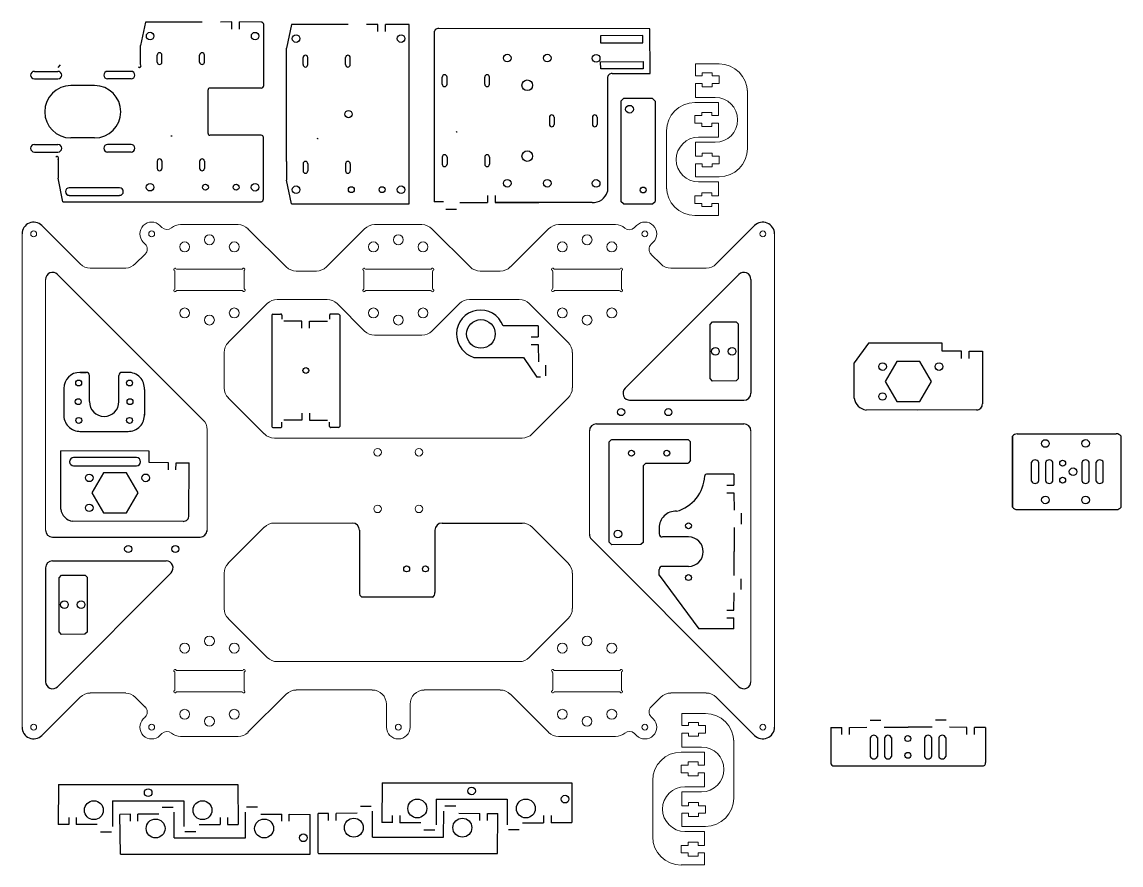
# Paper-space layout 'Layout1' of a CAD drawing. Header units: millimetres. Extents: x 122 to 344, y 30 to 200.
import ezdxf

# ---------------------------------------------------------------- set-up
doc = ezdxf.new("R2010")
doc.units = ezdxf.units.MM
doc.layers.add('SLD-0', color=179, linetype='Continuous')

psp = doc.layouts.get("Layout1")

# ---------------------------------------------------------------- linework, layer by layer
at = {"layer": 'SLD-0'}
for p, q in [((146.5, 200.19), (145.55, 195.42)), ((146.5, 200.19), (145.55, 195.42)), ((158.02, 200.17), (146.5, 200.19)), ((158.02, 200.17), (146.5, 200.19)), ((164, 200.2), (161.71, 200.17)), ((164, 200.2), (161.71, 200.17)), ((164, 198.77), (164, 200.2)), ((164, 198.77), (164, 200.2)), ((165.53, 198.77), (165.53, 200.2)), ((165.53, 198.77), (165.53, 200.2)), ((169.94, 200.19), (165.53, 200.2)), ((169.94, 200.19), (165.53, 200.2)), ((170.44, 187.32), (170.44, 199.7)), ((170.44, 187.32), (170.44, 199.7)), ((176.03, 199.68), (175.07, 194.91)), ((176.03, 199.68), (175.07, 194.91)), ((187.55, 199.67), (176.03, 199.68)), ((187.55, 199.67), (176.03, 199.68)), ((193.52, 199.69), (191.24, 199.67)), ((193.52, 199.69), (191.24, 199.67)), ((193.52, 198.26), (193.52, 199.69)), ((193.52, 198.26), (193.52, 199.69)), ((195.06, 198.26), (195.06, 199.69)), ((195.06, 198.26), (195.06, 199.69)), ((199.89, 199.68), (195.06, 199.69)), ((199.89, 199.68), (195.06, 199.69)), ((199.89, 163.41), (199.89, 199.68)), ((199.89, 163.41), (199.89, 199.68)), ((204.89, 197.88), (204.89, 163.8)), ((248.55, 198.84), (205.84, 198.87)), ((248.63, 189.8), (248.55, 198.84)), ((247.13, 197.44), (238.54, 197.39)), ((238.54, 197.39), (238.55, 195.96)), ((238.55, 195.96), (247.14, 196)), ((247.14, 196), (247.13, 197.44)), ((145.55, 191.6), (145.55, 195.42)), ((145.55, 191.6), (145.55, 195.42)), ((148.89, 192.08), (148.89, 193.51)), ((148.89, 192.08), (148.89, 193.51)), ((149.84, 192.08), (149.84, 193.51)), ((149.84, 192.08), (149.84, 193.51)), ((157.48, 192.08), (157.48, 193.51)), ((157.48, 192.08), (157.48, 193.51)), ((158.44, 192.08), (158.44, 193.51)), ((158.44, 192.08), (158.44, 193.51)), ((175.07, 172), (175.07, 194.91)), ((175.07, 172), (175.07, 194.91)), ((129.29, 191.51), (128.83, 191.02)), ((129.29, 191.51), (128.83, 191.02)), ((178.41, 191.57), (178.41, 193)), ((178.41, 191.57), (178.41, 193)), ((179.37, 191.57), (179.37, 193)), ((179.37, 191.57), (179.37, 193)), ((187.01, 191.57), (187.01, 193)), ((187.01, 191.57), (187.01, 193)), ((187.96, 191.57), (187.96, 193)), ((187.96, 191.57), (187.96, 193)), ((238.58, 192.14), (247.18, 192.18)), ((238.6, 190.71), (238.58, 192.14)), ((247.18, 192.18), (247.19, 190.74)), ((206.56, 187.62), (206.56, 189.05)), ((207.52, 187.62), (207.52, 189.05)), ((215.16, 187.62), (215.16, 189.05)), ((216.11, 187.62), (216.11, 189.05)), ((247.19, 190.74), (238.6, 190.71)), ((239.98, 188.96), (239.98, 180.22)), ((240.93, 189.81), (248.63, 189.8)), ((169.95, 186.84), (159.54, 186.84)), ((169.95, 186.84), (159.54, 186.84)), ((239.98, 187.38), (239.98, 173.06)), ((159.21, 177.64), (159.21, 186.5)), ((159.21, 177.64), (159.21, 186.5)), ((242.69, 184.21), (243.19, 184.71)), ((242.69, 184.21), (243.19, 184.71)), ((249.1, 184.71), (243.19, 184.71)), ((249.1, 184.71), (243.19, 184.71)), ((249.6, 184.21), (249.1, 184.71)), ((249.6, 184.21), (249.1, 184.71)), ((228.22, 180.92), (228.22, 179.49)), ((229.18, 180.92), (229.18, 179.49)), ((236.92, 180.92), (236.92, 179.49)), ((237.87, 180.92), (237.87, 179.49)), ((239.98, 180.22), (239.98, 165.9)), ((169.95, 177.28), (159.54, 177.28)), ((169.95, 177.28), (159.54, 177.28)), ((170.37, 164.42), (170.37, 176.86)), ((170.37, 164.42), (170.37, 176.86)), ((128.84, 172.41), (128.84, 168.59)), ((128.84, 172.41), (128.84, 168.59)), ((148.89, 172.03), (148.89, 170.6)), ((148.89, 172.03), (148.89, 170.6)), ((149.84, 172.03), (149.84, 170.6)), ((149.84, 172.03), (149.84, 170.6)), ((157.48, 172.03), (157.48, 170.6)), ((157.48, 172.03), (157.48, 170.6)), ((158.44, 172.03), (158.44, 170.6)), ((158.44, 172.03), (158.44, 170.6)), ((175.07, 172), (175.07, 168.18)), ((175.07, 172), (175.07, 168.18)), ((178.41, 171.52), (178.41, 170.09)), ((178.41, 171.52), (178.41, 170.09)), ((179.37, 171.52), (179.37, 170.09)), ((179.37, 171.52), (179.37, 170.09)), ((187.01, 171.52), (187.01, 170.09)), ((187.01, 171.52), (187.01, 170.09)), ((187.96, 171.52), (187.96, 170.09)), ((187.96, 171.52), (187.96, 170.09)), ((206.56, 172.87), (206.56, 171.44)), ((207.52, 172.87), (207.52, 171.44)), ((215.16, 172.87), (215.16, 171.44)), ((216.11, 172.87), (216.11, 171.44)), ((129.8, 163.82), (128.84, 168.59)), ((129.8, 163.82), (128.84, 168.59)), ((176.03, 163.41), (175.07, 168.18)), ((176.03, 163.41), (175.07, 168.18)), ((215.72, 165.13), (215.72, 163.72)), ((217.26, 165.13), (217.26, 163.72)), ((176.03, 163.41), (199.89, 163.41)), ((176.03, 163.41), (199.89, 163.41)), ((210.12, 163.69), (215.72, 163.72)), ((236.85, 163.7), (217.26, 163.72)), ((217.26, 163.72), (226.1, 163.72)), ((243.18, 163.45), (242.69, 163.9)), ((243.18, 163.45), (242.69, 163.9)), ((243.21, 163.44), (249.11, 163.45)), ((243.21, 163.44), (249.11, 163.45)), ((249.11, 163.45), (249.6, 163.9)), ((249.11, 163.45), (249.6, 163.9)), ((209.46, 162.26), (207.27, 162.26)), ((172.07, 140.9), (172.07, 118.42)), ((172.07, 140.9), (172.07, 118.42)), ((172.31, 141.14), (173.86, 141.14)), ((172.31, 141.14), (173.86, 141.14)), ((174.1, 140.9), (174.1, 140.09)), ((174.1, 140.9), (174.1, 140.09)), ((183.78, 140.9), (183.78, 140.09)), ((183.78, 140.9), (183.78, 140.09)), ((185.57, 141.14), (184.02, 141.14)), ((185.57, 141.14), (184.02, 141.14)), ((185.81, 140.9), (185.81, 118.42)), ((185.81, 140.9), (185.81, 118.42)), ((178.17, 139.67), (174.51, 139.68)), ((178.17, 139.67), (174.51, 139.68)), ((178.17, 138.26), (178.17, 139.67)), ((178.17, 138.26), (178.17, 139.67)), ((179.71, 139.67), (183.37, 139.68)), ((179.71, 139.67), (183.37, 139.68)), ((179.71, 138.26), (179.71, 139.67)), ((179.71, 138.26), (179.71, 139.67)), ((225.96, 138.73), (218.87, 138.74)), ((225.96, 138.73), (225.97, 136.51)), ((260.72, 139.04), (261.23, 139.55)), ((260.72, 139.04), (261.23, 139.55)), ((260.72, 128.07), (260.72, 139.04)), ((260.72, 128.07), (260.72, 139.04)), ((261.23, 139.55), (266.02, 139.53)), ((261.23, 139.55), (266.02, 139.53)), ((266.02, 139.53), (266.48, 139.07)), ((266.02, 139.53), (266.48, 139.07)), ((266.48, 128.11), (266.48, 139.07)), ((266.48, 128.11), (266.48, 139.07)), ((224.56, 136.51), (225.97, 136.51)), ((224.56, 134.98), (225.97, 134.98)), ((225.97, 134.98), (226.01, 131.45)), ((292.75, 135.24), (289.87, 131.3)), ((307.68, 135.25), (292.75, 135.24)), ((307.68, 135.25), (296.69, 135.24)), ((307.68, 133.61), (307.68, 135.25)), ((307.68, 133.61), (307.68, 135.25)), ((311.6, 133.61), (307.68, 133.61)), ((311.6, 133.61), (307.68, 133.61)), ((311.6, 132.18), (311.6, 133.61)), ((311.6, 132.18), (311.6, 133.61)), ((313.13, 132.18), (313.13, 133.61)), ((313.13, 132.18), (313.13, 133.61)), ((313.13, 133.61), (315.81, 133.61)), ((313.13, 133.61), (315.81, 133.61)), ((315.81, 133.61), (315.8, 122.97)), ((315.81, 133.61), (315.8, 122.97)), ((212.06, 132.76), (212.95, 132.35)), ((212.95, 132.35), (222.97, 132.35)), ((222.97, 132.35), (225.69, 128.38)), ((289.87, 124.14), (289.87, 131.3)), ((289.87, 124.14), (289.87, 131.3)), ((134.56, 129.34), (133.27, 129.34)), ((227.44, 130.8), (227.44, 128.61)), ((226.42, 128.37), (225.69, 128.38)), ((261.22, 127.57), (260.72, 128.07)), ((261.22, 127.57), (260.72, 128.07)), ((265.97, 127.61), (261.22, 127.57)), ((265.97, 127.61), (261.22, 127.57)), ((266.48, 128.11), (265.97, 127.61)), ((266.48, 128.11), (265.97, 127.61)), ((130, 126.07), (130, 120.69)), ((146.33, 125.87), (146.33, 120.69)), ((178.17, 121.07), (178.17, 119.66)), ((178.17, 121.07), (178.17, 119.66)), ((179.71, 121.07), (179.71, 119.66)), ((179.71, 121.07), (179.71, 119.66)), ((314.61, 121.76), (292.27, 121.73)), ((314.61, 121.76), (302.7, 121.73)), ((172.31, 118.18), (173.86, 118.18)), ((172.31, 118.18), (173.86, 118.18)), ((174.1, 118.42), (174.1, 119.24)), ((174.1, 118.42), (174.1, 119.24)), ((178.17, 119.66), (174.51, 119.65)), ((178.17, 119.66), (174.51, 119.65)), ((179.71, 119.66), (183.37, 119.65)), ((179.71, 119.66), (183.37, 119.65)), ((183.78, 118.42), (183.78, 119.24)), ((183.78, 118.42), (183.78, 119.24)), ((185.57, 118.18), (184.02, 118.18)), ((185.57, 118.18), (184.02, 118.18)), ((133.28, 117.41), (143.05, 117.41)), ((240.8, 115.76), (240.31, 115.3)), ((240.8, 115.76), (240.31, 115.3)), ((240.83, 115.77), (256.27, 115.78)), ((240.83, 115.77), (246.73, 115.76)), ((256.27, 115.78), (256.77, 115.32)), ((321.89, 102.1), (321.89, 116.42)), ((321.89, 116.42), (321.89, 102.1)), ((322.84, 116.89), (342.89, 116.89)), ((327.62, 116.89), (337.64, 116.89)), ((343.84, 116.42), (343.84, 102.1)), ((129.41, 101.65), (129.43, 113.45)), ((147.25, 113.44), (129.43, 113.45)), ((147.24, 111.1), (147.25, 113.44)), ((129.41, 101.65), (129.43, 112.74)), ((147.24, 111.1), (147.25, 112.73)), ((256.77, 111.51), (256.27, 111.01)), ((325.75, 107.35), (325.75, 111.17)), ((325.75, 107.35), (325.75, 111.17)), ((327.19, 107.35), (327.19, 111.17)), ((327.19, 107.35), (327.19, 111.17)), ((328.62, 107.35), (328.62, 111.17)), ((328.62, 107.35), (328.62, 111.17)), ((330.05, 107.35), (330.05, 111.17)), ((330.05, 107.35), (330.05, 111.17)), ((335.97, 107.35), (335.97, 111.17)), ((335.97, 107.35), (335.97, 111.17)), ((337.4, 107.35), (337.4, 111.17)), ((337.4, 107.35), (337.4, 111.17)), ((338.83, 107.35), (338.83, 111.17)), ((338.83, 107.35), (338.83, 111.17)), ((340.26, 107.35), (340.26, 111.17)), ((340.26, 107.35), (340.26, 111.17)), ((151.16, 111.08), (147.24, 111.1)), ((151.16, 111.08), (147.24, 111.1)), ((151.15, 109.65), (151.16, 111.08)), ((151.15, 109.65), (151.16, 111.08)), ((152.69, 109.64), (152.7, 111.07)), ((152.69, 109.64), (152.7, 111.07)), ((152.7, 111.07), (155.37, 111.07)), ((152.7, 111.07), (155.37, 111.07)), ((155.32, 100.43), (155.37, 111.07)), ((155.32, 100.43), (155.37, 111.07)), ((247.72, 110.99), (247.23, 110.53)), ((265.53, 108.77), (260.17, 108.79)), ((265.53, 108.77), (265.54, 106.55)), ((264.13, 106.55), (265.54, 106.55)), ((264.13, 105.01), (265.54, 105.01)), ((265.54, 105.01), (265.57, 101.49)), ((267, 100.84), (267, 98.65)), ((322.84, 101.62), (342.89, 101.62)), ((327.62, 101.62), (337.64, 101.62)), ((154.13, 99.21), (131.8, 99.24)), ((154.13, 99.21), (131.8, 99.24)), ((265.57, 97.99), (265.57, 93.12)), ((189.8, 97.44), (189.8, 84.82)), ((205.07, 97.44), (205.07, 84.82)), ((240.34, 94.99), (240.84, 94.49)), ((240.34, 94.99), (240.84, 94.49)), ((246.75, 94.5), (240.84, 94.49)), ((246.75, 94.5), (240.84, 94.49)), ((247.25, 95), (246.75, 94.5)), ((247.25, 95), (246.75, 94.5)), ((265.57, 88.27), (265.57, 93.14)), ((129.04, 87.81), (129.56, 88.33)), ((129.04, 87.81), (129.56, 88.33)), ((129.04, 76.85), (129.04, 87.81)), ((129.04, 76.85), (129.04, 87.81)), ((129.56, 88.33), (134.34, 88.31)), ((129.56, 88.33), (134.34, 88.31)), ((134.34, 88.31), (134.8, 87.85)), ((134.34, 88.31), (134.8, 87.85)), ((134.8, 76.89), (134.8, 87.85)), ((134.8, 76.89), (134.8, 87.85)), ((267, 85.43), (267, 87.62)), ((265.54, 81.25), (265.57, 84.78)), ((204.6, 83.87), (190.28, 83.87)), ((264.13, 81.25), (265.54, 81.25)), ((264.13, 79.72), (265.54, 79.72)), ((265.53, 77.5), (265.54, 79.72)), ((129.54, 76.34), (129.04, 76.85)), ((129.54, 76.34), (129.04, 76.85)), ((134.29, 76.39), (129.54, 76.34)), ((134.29, 76.39), (129.54, 76.34)), ((134.8, 76.89), (134.29, 76.39)), ((134.8, 76.89), (134.29, 76.39)), ((265.53, 77.5), (258.43, 77.49)), ((293.09, 59.02), (295.28, 59.02)), ((293.09, 59.02), (295.28, 59.02)), ((308.5, 59.02), (306.31, 59.02)), ((308.5, 59.02), (306.31, 59.02)), ((285.16, 57.54), (285.15, 50.45)), ((285.16, 57.54), (285.15, 50.45)), ((285.16, 57.54), (287.38, 57.55)), ((285.16, 57.54), (287.38, 57.55)), ((287.38, 56.14), (287.38, 57.55)), ((287.38, 56.14), (287.38, 57.55)), ((288.91, 57.55), (292.44, 57.59)), ((288.91, 57.55), (292.44, 57.59)), ((288.91, 56.14), (288.91, 57.55)), ((288.91, 56.14), (288.91, 57.55)), ((295.93, 57.59), (300.8, 57.59)), ((295.93, 57.59), (300.8, 57.59)), ((305.65, 57.59), (300.78, 57.59)), ((305.65, 57.59), (300.78, 57.59)), ((312.68, 57.55), (309.15, 57.59)), ((312.68, 57.55), (309.15, 57.59)), ((312.68, 56.14), (312.68, 57.55)), ((312.68, 56.14), (312.68, 57.55)), ((316.43, 57.54), (314.21, 57.55)), ((316.43, 57.54), (314.21, 57.55)), ((314.21, 56.14), (314.21, 57.55)), ((314.21, 56.14), (314.21, 57.55)), ((316.43, 57.54), (316.44, 50.45)), ((316.43, 57.54), (316.44, 50.45)), ((293.13, 55.47), (293.13, 51.65)), ((293.13, 55.47), (293.13, 51.65)), ((294.56, 55.47), (294.56, 51.65)), ((294.56, 55.47), (294.56, 51.65)), ((295.99, 55.47), (295.99, 51.65)), ((295.99, 55.47), (295.99, 51.65)), ((297.42, 55.47), (297.42, 51.65)), ((297.42, 55.47), (297.42, 51.65)), ((304.1, 55.47), (304.1, 51.65)), ((304.1, 55.47), (304.1, 51.65)), ((305.54, 55.47), (305.54, 51.65)), ((305.54, 55.47), (305.54, 51.65)), ((306.97, 55.47), (306.97, 51.65)), ((306.97, 55.47), (306.97, 51.65)), ((308.4, 55.47), (308.4, 51.65)), ((308.4, 55.47), (308.4, 51.65)), ((285.83, 49.76), (315.76, 49.76)), ((285.83, 49.76), (315.76, 49.76)), ((128.9, 45.94), (128.89, 37.94)), ((128.9, 45.94), (128.89, 37.94)), ((128.96, 46), (165.18, 46)), ((128.96, 46), (165.18, 46)), ((165.18, 46), (165.25, 37.94)), ((165.18, 46), (165.25, 37.94)), ((194.39, 46.36), (194.31, 38.3)), ((194.39, 46.36), (194.31, 38.3)), ((194.39, 46.36), (232.78, 46.35)), ((194.39, 46.36), (232.78, 46.35)), ((232.78, 46.35), (232.78, 38.3)), ((232.78, 46.35), (232.78, 38.3)), ((139.88, 42.69), (139.87, 37.48)), ((139.88, 42.69), (139.87, 37.48)), ((139.88, 42.69), (154.26, 42.69)), ((139.88, 42.69), (154.26, 42.69)), ((154.26, 42.69), (154.27, 37.48)), ((154.26, 42.69), (154.27, 37.48)), ((205.3, 43.04), (205.29, 37.84)), ((205.3, 43.04), (205.29, 37.84)), ((205.3, 43.04), (219.68, 43.04)), ((205.3, 43.04), (219.68, 43.04)), ((219.68, 43.04), (219.7, 37.84)), ((219.68, 43.04), (219.7, 37.84)), ((149.91, 41.44), (152.1, 41.44)), ((149.91, 41.44), (152.1, 41.44)), ((152.35, 35.22), (152.34, 40.43)), ((152.35, 35.22), (152.34, 40.43)), ((166.74, 35.22), (166.75, 40.43)), ((166.74, 35.22), (166.75, 40.43)), ((169.18, 41.44), (166.99, 41.44)), ((169.18, 41.44), (166.99, 41.44)), ((183.57, 40.13), (181.46, 40.13)), ((183.57, 40.13), (181.46, 40.13)), ((181.47, 32.13), (181.46, 40.13)), ((181.47, 32.13), (181.46, 40.13)), ((183.57, 38.72), (183.57, 40.15)), ((183.57, 38.72), (183.57, 40.15)), ((189.35, 40.18), (185.1, 40.15)), ((189.35, 40.18), (185.1, 40.15)), ((185.1, 38.72), (185.1, 40.15)), ((185.1, 38.72), (185.1, 40.15)), ((190, 41.61), (192.19, 41.61)), ((190, 41.61), (192.19, 41.61)), ((192.45, 35.38), (192.44, 40.59)), ((192.45, 35.38), (192.44, 40.59)), ((206.83, 35.38), (206.84, 40.59)), ((206.83, 35.38), (206.84, 40.59)), ((209.27, 41.61), (207.08, 41.61)), ((209.27, 41.61), (207.08, 41.61)), ((209.93, 40.18), (214.18, 40.15)), ((209.93, 40.18), (214.18, 40.15)), ((214.18, 38.72), (214.18, 40.15)), ((214.18, 38.72), (214.18, 40.15)), ((215.71, 38.72), (215.71, 40.15)), ((215.71, 38.72), (215.71, 40.15)), ((215.71, 40.13), (217.82, 40.13)), ((215.71, 40.13), (217.82, 40.13)), ((217.75, 32.07), (217.82, 40.13)), ((217.75, 32.07), (217.82, 40.13)), ((131, 37.94), (128.89, 37.94)), ((131, 37.94), (128.89, 37.94)), ((131, 39.35), (131, 37.92)), ((131, 39.35), (131, 37.92)), ((132.53, 39.35), (132.53, 37.92)), ((132.53, 39.35), (132.53, 37.92)), ((136.78, 37.89), (132.53, 37.92)), ((136.78, 37.89), (132.53, 37.92)), ((143.47, 39.97), (141.36, 39.96)), ((143.47, 39.97), (141.36, 39.96)), ((141.44, 31.91), (141.36, 39.96)), ((141.44, 31.91), (141.36, 39.96)), ((143.47, 38.56), (143.47, 39.99)), ((143.47, 38.56), (143.47, 39.99)), ((149.26, 40.01), (145.01, 39.99)), ((149.26, 40.01), (145.01, 39.99)), ((145.01, 38.56), (145.01, 39.99)), ((145.01, 38.56), (145.01, 39.99)), ((157.36, 37.89), (161.61, 37.92)), ((157.36, 37.89), (161.61, 37.92)), ((161.61, 39.35), (161.61, 37.92)), ((161.61, 39.35), (161.61, 37.92)), ((163.14, 39.35), (163.14, 37.92)), ((163.14, 39.35), (163.14, 37.92)), ((163.14, 37.94), (165.25, 37.94)), ((163.14, 37.94), (165.25, 37.94)), ((169.83, 40.01), (174.08, 39.99)), ((169.83, 40.01), (174.08, 39.99)), ((174.08, 38.56), (174.08, 39.99)), ((174.08, 38.56), (174.08, 39.99)), ((175.62, 38.56), (175.62, 39.99)), ((175.62, 38.56), (175.62, 39.99)), ((175.62, 39.97), (179.84, 39.96)), ((175.62, 39.97), (179.84, 39.96)), ((179.83, 31.91), (179.84, 39.96)), ((179.83, 31.91), (179.84, 39.96)), ((196.42, 38.29), (194.31, 38.3)), ((196.42, 38.29), (194.31, 38.3)), ((196.42, 39.71), (196.42, 38.27)), ((196.42, 39.71), (196.42, 38.27)), ((197.96, 39.71), (197.96, 38.27)), ((197.96, 39.71), (197.96, 38.27)), ((202.21, 38.25), (197.96, 38.27)), ((202.21, 38.25), (197.96, 38.27)), ((222.78, 38.25), (227.03, 38.27)), ((222.78, 38.25), (227.03, 38.27)), ((227.03, 39.71), (227.03, 38.27)), ((227.03, 39.71), (227.03, 38.27)), ((228.57, 39.71), (228.57, 38.27)), ((228.57, 39.71), (228.57, 38.27)), ((228.57, 38.29), (232.78, 38.3)), ((228.57, 38.29), (232.78, 38.3)), ((137.43, 36.46), (139.62, 36.46)), ((137.43, 36.46), (139.62, 36.46)), ((156.7, 36.46), (154.51, 36.46)), ((156.7, 36.46), (154.51, 36.46)), ((202.86, 36.82), (205.05, 36.82)), ((202.86, 36.82), (205.05, 36.82)), ((222.13, 36.82), (219.94, 36.82)), ((222.13, 36.82), (219.94, 36.82)), ((152.35, 35.22), (166.74, 35.22)), ((152.35, 35.22), (166.74, 35.22)), ((192.45, 35.38), (206.83, 35.38)), ((192.45, 35.38), (206.83, 35.38)), ((141.44, 31.91), (179.83, 31.91)), ((141.44, 31.91), (179.83, 31.91)), ((181.53, 32.07), (217.75, 32.07)), ((181.53, 32.07), (217.75, 32.07))]:
    psp.add_line(p, q, dxfattribs=at)
at = {"layer": 'SLD-0', "color": 179, "linetype": 'Continuous', "lineweight": 15}
for p, q in [((257.78, 191.72), (257.78, 189.28)), ((262.55, 191.72), (257.78, 191.72)), ((257.78, 189.28), (259.11, 189.28)), ((259.11, 189.93), (261.12, 189.93)), ((259.11, 189.28), (259.11, 189.93)), ((261.12, 189.93), (261.12, 189.28)), ((261.12, 189.28), (262.55, 189.28)), ((262.55, 189.28), (262.55, 187.76)), ((259.11, 187.76), (257.78, 187.76)), ((257.78, 187.76), (257.78, 184.94)), ((259.11, 187.11), (259.11, 187.76)), ((261.12, 187.11), (259.11, 187.11)), ((261.12, 187.76), (261.12, 187.11)), ((262.55, 187.76), (261.12, 187.76)), ((257.78, 184.94), (261.77, 184.94)), ((268.28, 174.61), (268.28, 186.33)), ((262.4, 183.9), (257.63, 183.9)), ((262.4, 181.26), (262.4, 183.9)), ((257.63, 181.26), (259.06, 181.26)), ((257.63, 179.74), (257.63, 181.26)), ((259.06, 181.91), (261.06, 181.91)), ((259.06, 181.26), (259.06, 181.91)), ((261.06, 181.91), (261.06, 181.26)), ((261.06, 181.26), (262.4, 181.26)), ((251.9, 178.18), (251.9, 166.46)), ((259.06, 179.74), (257.63, 179.74)), ((259.06, 179.09), (259.06, 179.74)), ((261.06, 179.09), (259.06, 179.09)), ((261.06, 179.74), (261.06, 179.09)), ((262.4, 179.74), (261.06, 179.74)), ((262.4, 176.92), (262.4, 179.74)), ((257.78, 175.87), (257.78, 173.05)), ((261.77, 175.87), (257.78, 175.87)), ((258.4, 176.92), (262.4, 176.92)), ((259.11, 173.7), (261.12, 173.7)), ((259.11, 173.05), (259.11, 173.7)), ((261.12, 173.7), (261.12, 173.05)), ((257.78, 173.05), (259.11, 173.05)), ((257.78, 171.53), (257.78, 168.89)), ((259.11, 171.53), (257.78, 171.53)), ((259.11, 170.88), (259.11, 171.53)), ((261.12, 173.05), (262.55, 173.05)), ((262.55, 171.53), (261.12, 171.53)), ((261.12, 171.53), (261.12, 170.88)), ((262.55, 173.05), (262.55, 171.53)), ((261.12, 170.88), (259.11, 170.88)), ((257.78, 168.89), (262.55, 168.89)), ((262.4, 167.85), (258.4, 167.85)), ((262.4, 165.03), (262.4, 167.85)), ((257.63, 165.03), (259.06, 165.03)), ((257.63, 163.51), (257.63, 165.03)), ((259.06, 165.68), (261.06, 165.68)), ((259.06, 165.03), (259.06, 165.68)), ((261.06, 165.68), (261.06, 165.03)), ((261.06, 165.03), (262.4, 165.03)), ((259.06, 163.51), (257.63, 163.51)), ((259.06, 162.86), (259.06, 163.51)), ((261.06, 162.86), (259.06, 162.86)), ((261.06, 163.51), (261.06, 162.86)), ((262.4, 163.51), (261.06, 163.51)), ((262.4, 161.07), (262.4, 163.51)), ((257.63, 161.07), (262.4, 161.07)), ((125.58, 159.02), (133.33, 151.26)), ((149.85, 158.65), (149.46, 159.03)), ((165.24, 159.22), (153.6, 159.22)), ((174.98, 150.66), (167.26, 158.38)), ((190.85, 158.38), (183.13, 150.66)), ((192.88, 159.22), (202.44, 159.22)), ((204.46, 158.38), (212.18, 150.66)), ((220.33, 150.66), (228.05, 158.38)), ((230.07, 159.22), (241.61, 159.22)), ((245.85, 159.03), (245.42, 158.61)), ((269.73, 159.02), (261.98, 151.26)), ((121.55, 57.59), (121.55, 157.35)), ((146.09, 155.66), (146.46, 155.29)), ((248.8, 155.24), (249.22, 155.66)), ((273.76, 57.59), (273.76, 157.35)), ((146.46, 153.26), (144.46, 151.26)), ((248.8, 153.21), (250.75, 151.26)), ((158.15, 119.76), (128.76, 149.15)), ((142.53, 150.43), (135.36, 150.43)), ((152.48, 146.3), (152.48, 149.77)), ((152.89, 150.19), (165.95, 150.19)), ((166.46, 149.85), (166.46, 146.34)), ((177.01, 149.82), (181.1, 149.82)), ((190.71, 149.77), (190.71, 146.3)), ((204.19, 150.19), (191.12, 150.19)), ((204.6, 146.3), (204.6, 149.77)), ((214.21, 149.82), (218.3, 149.82)), ((228.9, 149.77), (228.9, 146.34)), ((242.37, 150.19), (229.31, 150.19)), ((242.79, 146.3), (242.79, 149.77)), ((266.55, 149.15), (243.54, 126.14)), ((252.78, 150.43), (259.95, 150.43)), ((126.32, 97.44), (126.32, 148.14)), ((166.07, 145.89), (152.89, 145.89)), ((191.12, 145.89), (204.19, 145.89)), ((229.29, 145.89), (242.37, 145.89)), ((171.15, 143.26), (163.28, 135.39)), ((173.18, 144.1), (183.26, 144.1)), ((190.85, 137.7), (185.29, 143.26)), ((204.46, 137.7), (210.02, 143.26)), ((212.05, 144.1), (222.13, 144.1)), ((224.16, 143.26), (232.03, 135.39)), ((192.88, 136.86), (202.44, 136.86)), ((162.44, 133.36), (162.44, 126.2)), ((232.87, 133.36), (232.87, 126.2)), ((170.56, 116.9), (163.28, 124.18)), ((224.75, 116.9), (232.03, 124.18)), ((158.99, 117.74), (158.99, 97.17)), ((172.59, 116.06), (222.72, 116.06)), ((236.32, 117.49), (236.32, 96.32)), ((268.99, 66.79), (268.99, 117.49)), ((170.56, 98.04), (163.28, 90.75)), ((172.59, 98.87), (188.37, 98.87)), ((224.75, 98.04), (232.03, 90.75)), ((266.55, 65.78), (236.74, 95.59)), ((128.76, 65.78), (151.7, 88.79)), ((162.44, 81.57), (162.44, 88.73)), ((232.87, 81.57), (232.87, 88.73)), ((171.15, 71.68), (163.28, 79.54)), ((224.16, 71.68), (232.03, 79.54)), ((166.07, 69.04), (152.89, 69.04)), ((173.18, 70.84), (222.13, 70.84)), ((229.29, 69.04), (242.37, 69.04)), ((152.48, 68.63), (152.48, 65.16)), ((166.46, 65.09), (166.46, 68.59)), ((228.9, 65.16), (228.9, 68.59)), ((242.79, 68.63), (242.79, 65.16)), ((142.53, 64.51), (135.36, 64.51)), ((152.89, 64.75), (165.95, 64.75)), ((177.01, 65.11), (192.4, 65.11)), ((202.91, 65.11), (218.3, 65.11)), ((242.37, 64.75), (229.31, 64.75)), ((252.78, 64.51), (259.95, 64.51)), ((125.58, 55.91), (133.33, 63.67)), ((146.46, 61.67), (144.46, 63.67)), ((174.98, 64.27), (167.26, 56.55)), ((195.27, 57.59), (195.27, 62.24)), ((200.04, 57.59), (200.04, 62.24)), ((220.33, 64.27), (228.05, 56.55)), ((248.8, 61.72), (250.75, 63.67)), ((269.73, 55.91), (261.98, 63.67)), ((255.01, 60.36), (255.01, 57.93)), ((259.79, 60.36), (255.01, 60.36)), ((146.46, 59.64), (146.09, 59.27)), ((249.22, 59.27), (248.8, 59.69)), ((255.01, 57.93), (256.35, 57.93)), ((256.35, 58.57), (258.36, 58.57)), ((256.35, 57.93), (256.35, 58.57)), ((258.36, 58.57), (258.36, 57.92)), ((258.36, 57.92), (259.79, 57.93)), ((259.79, 57.93), (259.79, 56.4)), ((149.46, 55.9), (149.85, 56.28)), ((165.24, 55.71), (153.6, 55.71)), ((230.07, 55.71), (241.61, 55.71)), ((245.42, 56.33), (245.85, 55.9)), ((256.35, 56.4), (255.01, 56.4)), ((255.01, 56.4), (255.01, 53.58)), ((256.35, 55.75), (256.35, 56.4)), ((258.36, 55.75), (256.35, 55.75)), ((258.36, 56.4), (258.36, 55.75)), ((259.79, 56.4), (258.36, 56.4)), ((255.01, 53.58), (259.01, 53.58)), ((265.52, 43.26), (265.52, 54.97)), ((259.63, 52.55), (254.86, 52.55)), ((259.63, 49.9), (259.63, 52.55)), ((254.86, 49.9), (256.29, 49.9)), ((254.86, 48.38), (254.86, 49.9)), ((256.29, 50.55), (258.3, 50.55)), ((256.29, 49.9), (256.29, 50.55)), ((258.3, 50.55), (258.3, 49.9)), ((258.3, 49.9), (259.63, 49.9)), ((249.13, 46.82), (249.13, 35.11)), ((256.29, 48.38), (254.86, 48.38)), ((256.29, 47.73), (256.29, 48.38)), ((258.3, 47.73), (256.29, 47.73)), ((258.3, 48.38), (258.3, 47.73)), ((259.63, 48.38), (258.3, 48.38)), ((259.63, 45.56), (259.63, 48.38)), ((255.01, 44.51), (255.01, 41.7)), ((259.01, 44.51), (255.01, 44.51)), ((255.64, 45.56), (259.63, 45.56)), ((256.35, 42.34), (258.36, 42.34)), ((256.35, 41.7), (256.35, 42.34)), ((258.36, 42.34), (258.36, 41.7)), ((255.01, 41.7), (256.35, 41.7)), ((255.01, 40.17), (255.01, 37.53)), ((256.35, 40.17), (255.01, 40.17)), ((256.35, 39.52), (256.35, 40.17)), ((258.36, 41.7), (259.79, 41.7)), ((259.79, 40.17), (258.36, 40.17)), ((258.36, 40.17), (258.36, 39.52)), ((259.79, 41.7), (259.79, 40.17)), ((258.36, 39.52), (256.35, 39.52)), ((255.01, 37.53), (259.79, 37.53)), ((259.63, 36.49), (255.64, 36.49)), ((259.63, 33.68), (259.63, 36.49)), ((254.86, 33.68), (256.29, 33.68)), ((254.86, 32.15), (254.86, 33.68)), ((256.29, 34.32), (258.3, 34.32)), ((256.29, 33.68), (256.29, 34.32)), ((258.3, 34.32), (258.3, 33.68)), ((258.3, 33.68), (259.63, 33.68)), ((256.29, 32.16), (254.86, 32.15)), ((256.29, 31.5), (256.29, 32.16)), ((258.3, 31.5), (256.29, 31.5)), ((258.3, 32.15), (258.3, 31.5)), ((259.63, 32.15), (258.3, 32.15)), ((259.63, 29.72), (259.63, 32.15)), ((254.86, 29.72), (259.63, 29.72))]:
    psp.add_line(p, q, dxfattribs=at)
at = {"layer": 'SLD-0', "linetype": 'Continuous'}
for p, q in [((124.05, 190.21), (128.82, 190.21)), ((124.05, 190.21), (128.82, 190.21)), ((143.62, 190.21), (138.85, 190.21)), ((143.62, 190.21), (138.85, 190.21)), ((124.05, 188.69), (128.82, 188.69)), ((124.05, 188.69), (128.82, 188.69)), ((136.22, 187.35), (131.45, 187.35)), ((136.22, 187.35), (131.45, 187.35)), ((143.62, 188.69), (138.85, 188.69)), ((143.62, 188.69), (138.85, 188.69)), ((242.69, 184.21), (242.69, 163.9)), ((242.69, 184.21), (242.69, 163.9)), ((249.6, 184.21), (249.6, 163.9)), ((249.6, 184.21), (249.6, 163.9)), ((136.22, 176.75), (131.45, 176.75)), ((136.22, 176.75), (131.45, 176.75)), ((124.05, 175.42), (128.82, 175.42)), ((124.05, 175.42), (128.82, 175.42)), ((124.05, 173.89), (128.82, 173.89)), ((124.05, 173.89), (128.82, 173.89)), ((143.62, 175.42), (138.85, 175.42)), ((143.62, 175.42), (138.85, 175.42)), ((143.62, 173.89), (138.85, 173.89)), ((143.62, 173.89), (138.85, 173.89)), ((141.28, 166.67), (131.12, 166.67)), ((141.28, 166.67), (131.12, 166.67)), ((131.12, 165.14), (141.28, 165.14)), ((131.12, 165.14), (141.28, 165.14)), ((129.8, 163.82), (169.9, 163.82)), ((129.8, 163.82), (169.9, 163.82)), ((206.82, 163.81), (204.89, 163.8)), ((133.37, 129.34), (134.56, 129.34)), ((142.96, 129.34), (141.76, 129.34)), ((135.18, 123.42), (135.18, 128.71)), ((141.15, 123.42), (141.15, 128.71)), ((240.34, 94.99), (240.31, 115.3)), ((240.34, 94.99), (240.31, 115.3)), ((256.77, 111.51), (256.77, 115.32)), ((139.45, 112.11), (132, 112.11)), ((139.45, 112.11), (132, 112.11)), ((144.7, 112.11), (137.25, 112.11)), ((144.7, 112.11), (137.25, 112.11)), ((132, 110.44), (139.45, 110.44)), ((132, 110.44), (139.45, 110.44)), ((137.25, 110.44), (144.7, 110.44)), ((137.25, 110.44), (144.7, 110.44)), ((247.25, 95), (247.23, 110.53)), ((250.44, 97.88), (250.44, 96.68)), ((256.36, 96.06), (251.07, 96.06)), ((250.44, 88.29), (250.44, 89.48)), ((256.36, 90.1), (251.07, 90.1)), ((250.44, 88.33), (258.43, 77.49))]:
    psp.add_line(p, q, dxfattribs=at)
at = {"layer": 'SLD-0', "color": 179, "linetype": 'Continuous'}
for p, q in [((268.99, 148.14), (268.99, 125.13)), ((244.4, 123.7), (267.56, 123.7)), ((237.75, 118.92), (267.56, 118.92)), ((247.72, 110.99), (256.27, 111.01)), ((206.51, 98.87), (222.72, 98.87)), ((127.75, 96.01), (157.56, 96.01)), ((127.75, 91.24), (150.68, 91.24)), ((126.32, 89.81), (126.32, 66.79))]:
    psp.add_line(p, q, dxfattribs=at)
at = {"layer": 'SLD-0', "color": 179}
for p, q in [((298.49, 131.56), (296.14, 127.51)), ((303.17, 131.56), (298.49, 131.56)), ((305.51, 127.51), (303.17, 131.56)), ((296.14, 127.51), (298.49, 123.45)), ((303.17, 123.45), (305.51, 127.51)), ((298.49, 123.45), (303.17, 123.45)), ((138.04, 109.05), (135.69, 104.99)), ((142.72, 109.05), (138.04, 109.05)), ((145.06, 104.99), (142.72, 109.05)), ((135.69, 104.99), (138.04, 100.93)), ((142.72, 100.93), (145.06, 104.99)), ((138.04, 100.93), (142.72, 100.93))]:
    psp.add_line(p, q, dxfattribs=at)
at = {"layer": 'SLD-0'}
for centre, radius in [((147.47, 197.34), 0.771), ((147.47, 197.34), 0.771), ((168.7, 197.34), 0.763), ((168.7, 197.34), 0.763), ((168.7, 197.34), 0.763), ((168.7, 197.34), 0.763), ((168.7, 197.34), 0.763), ((168.7, 197.34), 0.763), ((168.7, 197.34), 0.763), ((168.7, 197.34), 0.763), ((176.99, 196.84), 0.771), ((176.99, 196.84), 0.771), ((198.23, 196.84), 0.763), ((198.23, 196.84), 0.763), ((198.23, 196.84), 0.763), ((198.23, 196.84), 0.763), ((198.23, 196.84), 0.763), ((198.23, 196.84), 0.763), ((198.23, 196.84), 0.763), ((198.23, 196.84), 0.763), ((219.7, 192.9), 0.779), ((227.79, 192.9), 0.779), ((237.68, 192.86), 0.779), ((223.75, 187.4), 1.07), ((244.43, 182.56), 0.779), ((244.43, 182.56), 0.779), ((187.59, 181.56), 0.716), ((223.75, 173.08), 1.07), ((147.46, 166.79), 0.768), ((147.46, 166.79), 0.768), ((168.7, 166.78), 0.765), ((168.7, 166.78), 0.765), ((176.98, 166.28), 0.768), ((176.98, 166.28), 0.768), ((198.22, 166.27), 0.765), ((198.22, 166.27), 0.765), ((219.7, 167.59), 0.779), ((227.79, 167.59), 0.779), ((237.68, 167.55), 0.779), ((214.38, 137.12), 2.9), ((261.81, 133.59), 0.777), ((261.81, 133.59), 0.777), ((265.18, 133.59), 0.777), ((265.18, 133.59), 0.777), ((307.03, 130.52), 0.774), ((307.03, 130.52), 0.774), ((132.93, 123.41), 0.597), ((143.4, 123.41), 0.597), ((328.56, 114.96), 0.773), ((328.56, 114.96), 0.773), ((336.67, 114.98), 0.774), ((336.67, 114.98), 0.774), ((146.58, 108.01), 0.774), ((146.58, 108.01), 0.774), ((328.56, 103.55), 0.773), ((328.56, 103.55), 0.773), ((336.67, 103.53), 0.774), ((336.67, 103.53), 0.774), ((242.08, 96.65), 0.779), ((242.08, 96.65), 0.779), ((130.13, 82.37), 0.777), ((130.13, 82.37), 0.777), ((133.5, 82.37), 0.777), ((133.5, 82.37), 0.777), ((300.72, 55.28), 0.597), ((300.74, 51.89), 0.597), ((147.07, 44.35), 0.773), ((147.07, 44.35), 0.773), ((212.49, 44.71), 0.773), ((212.49, 44.71), 0.773), ((212.49, 44.71), 0.773), ((212.49, 44.71), 0.773), ((136.09, 40.8), 1.91), ((136.09, 40.8), 1.91), ((158.05, 40.8), 1.91), ((158.05, 40.8), 1.91), ((201.51, 41.15), 1.91), ((201.51, 41.15), 1.91), ((223.47, 41.15), 1.91), ((223.47, 41.15), 1.91), ((231.4, 43.04), 0.779), ((231.4, 43.04), 0.779), ((148.57, 37.11), 1.91), ((148.57, 37.11), 1.91), ((170.52, 37.11), 1.91), ((170.52, 37.11), 1.91), ((188.66, 37.27), 1.91), ((188.66, 37.27), 1.91), ((210.62, 37.27), 1.91), ((210.62, 37.27), 1.91), ((178.45, 35.22), 0.779), ((178.45, 35.22), 0.779)]:
    psp.add_circle(centre, radius, dxfattribs=at)
at = {"layer": 'SLD-0', "color": 179, "linetype": 'Continuous'}
for centre, radius in [((158.65, 166.78), 0.597), ((164.85, 166.78), 0.597), ((188.17, 166.29), 0.597), ((194.38, 166.29), 0.597), ((295.63, 130.51), 0.764), ((295.6, 124.46), 0.764), ((242.74, 121.31), 0.716), ((252.29, 121.31), 0.716), ((135.15, 108.01), 0.764), ((135.15, 101.95), 0.764), ((143.03, 93.62), 0.716), ((152.57, 93.62), 0.716), ((199.35, 89.59), 0.597), ((203.16, 89.59), 0.597)]:
    psp.add_circle(centre, radius, dxfattribs=at)
at = {"layer": 'SLD-0', "color": 179}
for centre, radius in [((247.19, 166.22), 0.597), ((178.96, 129.72), 0.597), ((133.02, 127.2), 0.597), ((143.3, 127.2), 0.597), ((133.03, 119.63), 0.597), ((143.3, 119.63), 0.597), ((244.81, 112.99), 0.597), ((251.97, 113), 0.597), ((332.04, 110.97), 0.597), ((334.14, 109.26), 0.764), ((332.04, 107.54), 0.597), ((256.36, 98.32), 0.597), ((256.36, 87.84), 0.597)]:
    psp.add_circle(centre, radius, dxfattribs=at)
at = {"layer": 'SLD-0', "color": 179, "linetype": 'Continuous', "lineweight": 15}
for centre, radius in [((123.91, 157.35), 0.597), ((147.77, 157.35), 0.597), ((247.54, 157.35), 0.597), ((271.4, 157.35), 0.597), ((154.46, 154.72), 1), ((159.46, 156.15), 1), ((164.48, 154.72), 1), ((192.64, 154.72), 1), ((197.67, 156.15), 1), ((202.67, 154.72), 1), ((230.83, 154.72), 1), ((235.85, 156.15), 1), ((240.85, 154.72), 1), ((154.46, 141.36), 1), ((164.48, 141.36), 1), ((192.64, 141.36), 1), ((202.67, 141.36), 1), ((230.83, 141.36), 1), ((240.85, 141.36), 1), ((159.46, 139.92), 1), ((197.67, 139.92), 1), ((235.85, 139.92), 1), ((193.48, 113.19), 0.764), ((201.83, 113.19), 0.764), ((193.48, 101.74), 0.764), ((201.83, 101.74), 0.764), ((159.47, 75.01), 1), ((235.84, 75.01), 1), ((154.46, 73.58), 1), ((164.48, 73.58), 1), ((230.83, 73.58), 1), ((240.85, 73.58), 1), ((154.46, 60.21), 1), ((164.48, 60.21), 1), ((230.83, 60.21), 1), ((240.85, 60.21), 1), ((123.91, 57.59), 0.597), ((147.77, 57.59), 0.597), ((159.47, 58.78), 1), ((197.66, 57.59), 0.597), ((235.84, 58.78), 1), ((247.54, 57.59), 0.597), ((271.4, 57.59), 0.597)]:
    psp.add_circle(centre, radius, dxfattribs=at)
at = {"layer": 'SLD-0'}
for centre, radius, start, end in [((169.9, 199.65), 0.538, 5.0622, 86.0706), ((169.9, 199.65), 0.538, 5.0622, 86.0706), ((205.82, 197.95), 0.929, 88.4898, 184.0849), ((149.37, 193.51), 0.477, 0, 180), ((149.37, 193.51), 0.477, 0, 180), ((157.96, 193.51), 0.477, 0, 180), ((157.96, 193.51), 0.477, 0, 180), ((178.89, 193), 0.477, 0, 180), ((178.89, 193), 0.477, 0, 180), ((187.48, 193), 0.477, 0, 180), ((187.48, 193), 0.477, 0, 180), ((145.31, 191.36), 0.337, 225, 45), ((145.31, 191.36), 0.337, 225, 45), ((149.37, 192.08), 0.477, 180, 0), ((149.37, 192.08), 0.477, 180, 0), ((157.96, 192.08), 0.477, 180, 0), ((157.96, 192.08), 0.477, 180, 0), ((178.89, 191.57), 0.477, 180, 0), ((178.89, 191.57), 0.477, 180, 0), ((187.48, 191.57), 0.477, 180, 0), ((187.48, 191.57), 0.477, 180, 0), ((207.04, 189.05), 0.477, 0, 180), ((215.63, 189.05), 0.477, 0, 180), ((240.91, 188.88), 0.929, 88.4898, 184.0849), ((159.48, 186.56), 0.284, 78.4931, 191.7149), ((159.48, 186.56), 0.284, 78.4931, 191.7149), ((169.92, 187.35), 0.514, 272.697, 356.0078), ((169.92, 187.35), 0.514, 272.697, 356.0078), ((207.04, 187.62), 0.477, 180, 360), ((215.63, 187.62), 0.477, 180, 360), ((228.7, 180.92), 0.477, 0, 180), ((237.39, 180.92), 0.477, 0, 180), ((209.55, 178.48), 0.494, 245.5198, 274.3298), ((228.7, 179.49), 0.477, 180, 0), ((237.39, 179.49), 0.477, 180, 0), ((151.87, 177.64), 0.494, 245.5198, 274.3298), ((151.87, 177.64), 0.494, 245.5198, 274.3298), ((159.5, 177.58), 0.298, 167.8508, 278.3242), ((159.5, 177.58), 0.298, 167.8508, 278.3242), ((169.97, 176.88), 0.405, 358.0506, 91.9494), ((169.97, 176.88), 0.405, 358.0506, 91.9494), ((181.4, 177.13), 0.494, 245.5198, 274.3298), ((181.4, 177.13), 0.494, 245.5198, 274.3298), ((128.6, 172.65), 0.338, 314.9943, 135.0057), ((128.6, 172.65), 0.338, 314.9943, 135.0057), ((149.37, 172.03), 0.477, 0, 180), ((149.37, 172.03), 0.477, 0, 180), ((157.96, 172.03), 0.477, 0, 180), ((157.96, 172.03), 0.477, 0, 180), ((178.89, 171.52), 0.477, 0, 180), ((178.89, 171.52), 0.477, 0, 180), ((187.48, 171.52), 0.477, 0, 180), ((187.48, 171.52), 0.477, 0, 180), ((207.04, 172.87), 0.477, 0, 180), ((207.04, 171.44), 0.477, 180, 0), ((215.63, 172.87), 0.477, 0, 180), ((215.63, 171.44), 0.477, 180, 0), ((149.37, 170.6), 0.477, 180, 0), ((149.37, 170.6), 0.477, 180, 0), ((157.96, 170.6), 0.477, 180, 0), ((157.96, 170.6), 0.477, 180, 0), ((178.89, 170.09), 0.477, 180, 0), ((178.89, 170.09), 0.477, 180, 0), ((187.48, 170.09), 0.477, 180, 0), ((187.48, 170.09), 0.477, 180, 0), ((237.07, 166.72), 3.03, 265.7797, 344.235), ((169.75, 164.41), 0.617, 284.0428, 0.5816), ((169.75, 164.41), 0.617, 284.0428, 0.5816), ((172.33, 140.88), 0.263, 94.5002, 174.3533), ((172.33, 140.88), 0.263, 94.5002, 174.3533), ((173.9, 140.94), 0.204, 349.7748, 99.7328), ((173.9, 140.94), 0.204, 349.7748, 99.7328), ((183.98, 140.94), 0.204, 80.2672, 190.2252), ((183.98, 140.94), 0.204, 80.2672, 190.2252), ((185.55, 140.88), 0.263, 5.6467, 85.4998), ((185.55, 140.88), 0.263, 5.6467, 85.4998), ((214.3, 137.1), 4.85, 19.7118, 179.8227), ((214.38, 137.12), 4.94, 180, 241.9235), ((133.27, 126.07), 3.27, 90, 180), ((143.05, 126.06), 3.28, 356.5756, 91.6627), ((292.68, 124.54), 2.84, 188.1301, 261.8699), ((292.68, 124.54), 2.84, 188.1301, 261.8699), ((314.65, 122.91), 1.15, 268.0728, 3.3434), ((314.65, 122.91), 1.15, 268.0728, 3.3434), ((133.28, 120.69), 3.28, 176.5756, 271.6627), ((143.05, 120.69), 3.28, 268.3373, 3.4244), ((172.33, 118.45), 0.263, 185.6467, 265.4998), ((172.33, 118.45), 0.263, 185.6467, 265.4998), ((173.9, 118.38), 0.204, 260.2672, 10.2252), ((173.9, 118.38), 0.204, 260.2672, 10.2252), ((183.98, 118.38), 0.204, 169.7748, 279.7328), ((183.98, 118.38), 0.204, 169.7748, 279.7328), ((185.55, 118.45), 0.263, 274.5002, 354.3533), ((185.55, 118.45), 0.263, 274.5002, 354.3533), ((322.78, 115.83), 1.07, 86.5678, 146.5623), ((342.96, 115.85), 1.05, 32.8082, 94.0617), ((326.47, 110.87), 0.776, 22.6199, 157.3801), ((326.47, 110.87), 0.776, 22.6199, 157.3801), ((329.33, 110.87), 0.776, 22.6199, 157.3801), ((329.33, 110.87), 0.776, 22.6199, 157.3801), ((336.68, 110.87), 0.776, 22.6199, 157.3801), ((336.68, 110.87), 0.776, 22.6199, 157.3801), ((339.55, 110.87), 0.776, 22.6199, 157.3801), ((339.55, 110.87), 0.776, 22.6199, 157.3801), ((251.89, 108.74), 7.76, 285.147, 357.5334), ((260.07, 108.37), 0.428, 76.6287, 175.4261), ((326.47, 107.65), 0.776, 202.6199, 337.3801), ((326.47, 107.65), 0.776, 202.6199, 337.3801), ((329.33, 107.65), 0.776, 202.6199, 337.3801), ((329.33, 107.65), 0.776, 202.6199, 337.3801), ((336.68, 107.65), 0.776, 202.6199, 337.3801), ((336.68, 107.65), 0.776, 202.6199, 337.3801), ((339.55, 107.65), 0.776, 202.6199, 337.3801), ((339.55, 107.65), 0.776, 202.6199, 337.3801), ((132.21, 102.04), 2.84, 187.9042, 261.644), ((132.21, 102.04), 2.84, 187.9042, 261.644), ((154.17, 100.36), 1.15, 267.8469, 3.1174), ((154.17, 100.36), 1.15, 267.8469, 3.1174), ((253.72, 97.97), 3.28, 86.5756, 181.6627), ((322.77, 102.67), 1.05, 212.9096, 273.9603), ((342.95, 102.69), 1.07, 266.6584, 326.4717), ((190.87, 84.76), 1.07, 176.6584, 236.4717), ((204.03, 84.75), 1.05, 302.8082, 4.0617), ((293.84, 55.17), 0.776, 22.6199, 157.3801), ((293.84, 55.17), 0.776, 22.6199, 157.3801), ((296.71, 55.17), 0.776, 22.6199, 157.3801), ((296.71, 55.17), 0.776, 22.6199, 157.3801), ((304.82, 55.17), 0.776, 22.6199, 157.3801), ((304.82, 55.17), 0.776, 22.6199, 157.3801), ((307.68, 55.17), 0.776, 22.6199, 157.3801), ((307.68, 55.17), 0.776, 22.6199, 157.3801), ((293.84, 51.95), 0.776, 202.6199, 337.3801), ((293.84, 51.95), 0.776, 202.6199, 337.3801), ((296.71, 51.95), 0.776, 202.6199, 337.3801), ((296.71, 51.95), 0.776, 202.6199, 337.3801), ((304.82, 51.95), 0.776, 202.6199, 337.3801), ((304.82, 51.95), 0.776, 202.6199, 337.3801), ((307.68, 51.95), 0.776, 202.6199, 337.3801), ((307.68, 51.95), 0.776, 202.6199, 337.3801), ((285.75, 50.36), 0.605, 171.452, 277.7022), ((285.75, 50.36), 0.605, 171.452, 277.7022), ((315.84, 50.36), 0.605, 262.2978, 8.548), ((315.84, 50.36), 0.605, 262.2978, 8.548), ((128.96, 45.95), 0.0514, 83.2844, 185.4998), ((128.96, 45.95), 0.0514, 83.2844, 185.4998), ((181.53, 32.12), 0.0514, 174.5002, 276.7156), ((181.53, 32.12), 0.0514, 174.5002, 276.7156)]:
    psp.add_arc(centre, radius, start, end, dxfattribs=at)
at = {"layer": 'SLD-0', "color": 179, "linetype": 'Continuous', "lineweight": 15}
for centre, radius, start, end in [((262.55, 185.99), 5.73, 0, 90), ((261.77, 180.41), 4.53, 270, 90), ((257.63, 178.18), 5.73, 90, 180), ((258.4, 172.38), 4.53, 90, 270), ((262.55, 174.61), 5.73, 270, 0), ((257.63, 166.8), 5.73, 180, 270), ((147.77, 157.35), 2.39, 45, 225), ((150.86, 159.66), 1.43, 225, 309.7102), ((153.6, 156.36), 2.86, 90, 129.7102), ((165.24, 156.36), 2.86, 44.9999, 90), ((192.88, 156.36), 2.86, 90, 135), ((202.44, 156.36), 2.86, 45, 90), ((230.07, 156.36), 2.86, 90, 135.0001), ((241.61, 156.36), 2.86, 49.3862, 90), ((244.41, 159.62), 1.43, 229.3862, 315), ((247.54, 157.35), 2.39, 315, 135), ((145.45, 154.27), 1.43, 315, 45), ((249.82, 154.23), 1.43, 135, 225), ((135.36, 153.29), 2.86, 225, 270), ((142.43, 153.29), 2.86, 271.9431, 315.0465), ((252.78, 153.29), 2.86, 225, 270.0001), ((259.95, 153.29), 2.86, 270, 315), ((152.48, 150.19), 0.239, 30, 240), ((152.24, 149.77), 0.239, 360, 60), ((152.89, 150.43), 0.239, 210, 270), ((165.95, 150.43), 0.239, 270, 330), ((166.37, 150.19), 0.239, 314.427, 150), ((166.7, 149.85), 0.239, 134.427, 180), ((177.01, 152.69), 2.86, 224.9999, 270), ((181.1, 152.69), 2.86, 270, 315), ((190.71, 150.19), 0.239, 30.0001, 239.9999), ((190.47, 149.77), 0.239, 0, 59.9999), ((191.12, 150.43), 0.239, 210.0001, 270.0002), ((204.19, 150.43), 0.239, 270, 330), ((204.6, 150.19), 0.239, 300, 150), ((204.84, 149.77), 0.239, 120, 180), ((214.21, 152.69), 2.86, 225, 270), ((218.3, 152.69), 2.86, 270, 315.0001), ((228.9, 150.19), 0.239, 30, 240), ((228.66, 149.77), 0.239, 0, 60), ((229.31, 150.43), 0.239, 210, 270), ((242.37, 150.43), 0.239, 270, 330), ((242.79, 150.19), 0.239, 300, 150), ((243.03, 149.77), 0.239, 120, 180), ((152.48, 145.89), 0.239, 120, 330), ((152.24, 146.3), 0.239, 300, 360), ((152.89, 145.65), 0.239, 90, 150), ((166.07, 145.65), 0.239, 35.3875, 90), ((166.46, 145.93), 0.239, 215.3875, 60), ((166.7, 146.34), 0.239, 180, 240), ((190.71, 145.89), 0.239, 119.9999, 330), ((190.47, 146.3), 0.239, 300.0002, 0), ((191.12, 145.65), 0.239, 89.9999, 149.9999), ((204.19, 145.65), 0.239, 30.0001, 90), ((204.6, 145.89), 0.239, 210.0001, 60.0002), ((204.84, 146.3), 0.239, 180, 239.9996), ((228.9, 145.93), 0.239, 120, 324.6125), ((228.66, 146.34), 0.239, 300, 360), ((229.29, 145.65), 0.239, 90, 144.6125), ((242.37, 145.65), 0.239, 30, 90), ((242.79, 145.89), 0.239, 210, 60), ((243.03, 146.3), 0.239, 180, 240), ((173.18, 141.23), 2.86, 90, 135), ((183.26, 141.23), 2.86, 45, 90), ((212.05, 141.23), 2.86, 90, 135), ((222.13, 141.23), 2.86, 45, 90), ((192.88, 139.72), 2.86, 225, 270), ((202.44, 139.72), 2.86, 270, 315), ((165.31, 133.36), 2.86, 135, 180), ((230, 133.36), 2.86, 360, 45), ((165.31, 126.2), 2.86, 180, 225), ((230, 126.2), 2.86, 315, 0), ((156.13, 117.74), 2.86, 360, 45), ((172.59, 118.92), 2.86, 225, 270), ((222.72, 118.92), 2.86, 270, 315), ((172.59, 96.01), 2.86, 90, 135), ((222.72, 96.01), 2.86, 45, 90), ((165.31, 88.73), 2.86, 135, 180), ((230, 88.73), 2.86, 0, 45), ((165.31, 81.57), 2.86, 180, 225), ((230, 81.57), 2.86, 315, 0), ((173.18, 73.7), 2.86, 225, 270), ((222.13, 73.7), 2.86, 270, 315), ((152.48, 69.04), 0.239, 30, 240), ((152.89, 69.28), 0.239, 210, 270), ((166.07, 69.28), 0.239, 270, 324.6125), ((166.46, 69), 0.239, 300, 144.6125), ((228.9, 69), 0.239, 35.3875, 240), ((229.29, 69.28), 0.239, 215.3875, 270), ((242.37, 69.28), 0.239, 270, 330), ((242.79, 69.04), 0.239, 300, 150), ((152.24, 68.63), 0.239, 0, 60), ((166.7, 68.59), 0.239, 120, 180), ((228.66, 68.59), 0.239, 0, 60), ((243.03, 68.63), 0.239, 120, 180), ((135.36, 61.64), 2.86, 90, 135), ((142.43, 61.64), 2.86, 44.9535, 88.0569), ((152.48, 64.75), 0.239, 120, 330), ((152.24, 65.16), 0.239, 300, 0), ((152.89, 64.51), 0.239, 90, 150), ((165.95, 64.51), 0.239, 30, 90), ((166.37, 64.75), 0.239, 210, 45.573), ((166.7, 65.09), 0.239, 180, 225.573), ((177.01, 62.24), 2.86, 90, 135.0001), ((192.4, 62.24), 2.86, 0, 90), ((202.91, 62.24), 2.86, 90, 180), ((218.3, 62.24), 2.86, 44.9999, 90), ((228.9, 64.75), 0.239, 120, 330), ((228.66, 65.16), 0.239, 300, 360), ((229.31, 64.51), 0.239, 90, 150), ((242.37, 64.51), 0.239, 30, 90), ((242.79, 64.75), 0.239, 210, 60), ((243.03, 65.16), 0.239, 180, 240), ((252.78, 61.64), 2.86, 89.9999, 135), ((259.95, 61.64), 2.86, 45, 90), ((145.45, 60.66), 1.43, 315, 45), ((249.82, 60.71), 1.43, 135, 225), ((259.79, 54.63), 5.73, 0, 90), ((147.77, 57.59), 2.39, 135, 315), ((247.54, 57.59), 2.39, 225, 45), ((150.86, 55.27), 1.43, 50.2898, 135), ((153.6, 58.57), 2.86, 230.2898, 270), ((165.24, 58.57), 2.86, 270, 315.0001), ((197.66, 57.59), 2.39, 180, 0), ((230.07, 58.57), 2.86, 224.9999, 270), ((241.61, 58.57), 2.86, 270, 310.6138), ((244.41, 55.31), 1.43, 45, 130.6138), ((259.01, 49.05), 4.53, 270, 90), ((254.86, 46.82), 5.73, 90, 180), ((255.64, 41.03), 4.53, 90, 270), ((259.79, 43.26), 5.73, 270, 0), ((254.86, 35.44), 5.73, 180, 270)]:
    psp.add_arc(centre, radius, start, end, dxfattribs=at)
at = {"layer": 'SLD-0', "linetype": 'Continuous'}
for centre, radius, start, end in [((124.05, 189.45), 0.764, 90, 270), ((124.05, 189.45), 0.764, 90, 270), ((128.82, 189.45), 0.764, 270, 90), ((128.82, 189.45), 0.764, 270, 90), ((138.85, 189.45), 0.764, 90, 270), ((138.85, 189.45), 0.764, 90, 270), ((143.62, 189.45), 0.764, 270, 90), ((143.62, 189.45), 0.764, 270, 90), ((131.45, 182.05), 5.3, 90, 270), ((131.45, 182.05), 5.3, 90, 270), ((136.22, 182.05), 5.3, 270, 90), ((136.22, 182.05), 5.3, 270, 90), ((124.05, 174.65), 0.764, 90, 270), ((124.05, 174.65), 0.764, 90, 270), ((128.82, 174.65), 0.764, 270, 90), ((128.82, 174.65), 0.764, 270, 90), ((138.85, 174.65), 0.764, 90, 270), ((138.85, 174.65), 0.764, 90, 270), ((143.62, 174.65), 0.764, 270, 90), ((143.62, 174.65), 0.764, 270, 90), ((131.12, 165.91), 0.764, 90, 270), ((131.12, 165.91), 0.764, 90, 270), ((141.28, 165.91), 0.764, 270, 90), ((141.28, 165.91), 0.764, 270, 90), ((134.62, 128.78), 0.564, 353.4384, 95.8605), ((141.71, 128.78), 0.564, 84.1395, 186.5616), ((138.16, 123.42), 2.98, 180, 0), ((132, 111.27), 0.835, 90, 270), ((132, 111.27), 0.835, 90, 270), ((144.7, 111.27), 0.835, 270, 90), ((144.7, 111.27), 0.835, 270, 90), ((251, 96.62), 0.564, 174.1395, 276.5616), ((256.36, 93.08), 2.98, 270, 90), ((251, 89.54), 0.564, 83.4384, 185.8605)]:
    psp.add_arc(centre, radius, start, end, dxfattribs=at)
at = {"layer": 'SLD-0', "color": 179, "linetype": 'Continuous'}
for centre, radius, start, end in [((123.91, 157.35), 2.36, 45, 180), ((271.4, 157.35), 2.36, 0, 135), ((127.75, 148.14), 1.43, 45, 180), ((267.56, 148.14), 1.43, 0, 135), ((244.55, 125.13), 1.43, 135, 270), ((267.56, 125.13), 1.43, 270, 0), ((237.75, 117.49), 1.43, 90, 180), ((267.56, 117.49), 1.43, 0, 90), ((188.37, 97.44), 1.43, 0, 90), ((206.51, 97.44), 1.43, 90, 180), ((127.75, 97.44), 1.43, 180, 270), ((157.56, 97.44), 1.43, 270, 358.7361), ((237.75, 96.6), 1.43, 180, 225), ((127.75, 89.81), 1.43, 90, 180), ((150.68, 89.81), 1.43, 315.0961, 90), ((127.75, 66.79), 1.43, 180, 315), ((267.56, 66.79), 1.43, 225, 0), ((123.91, 57.59), 2.36, 180, 315), ((271.4, 57.59), 2.36, 225, 0)]:
    psp.add_arc(centre, radius, start, end, dxfattribs=at)

doc.saveas('drawing.dxf')
